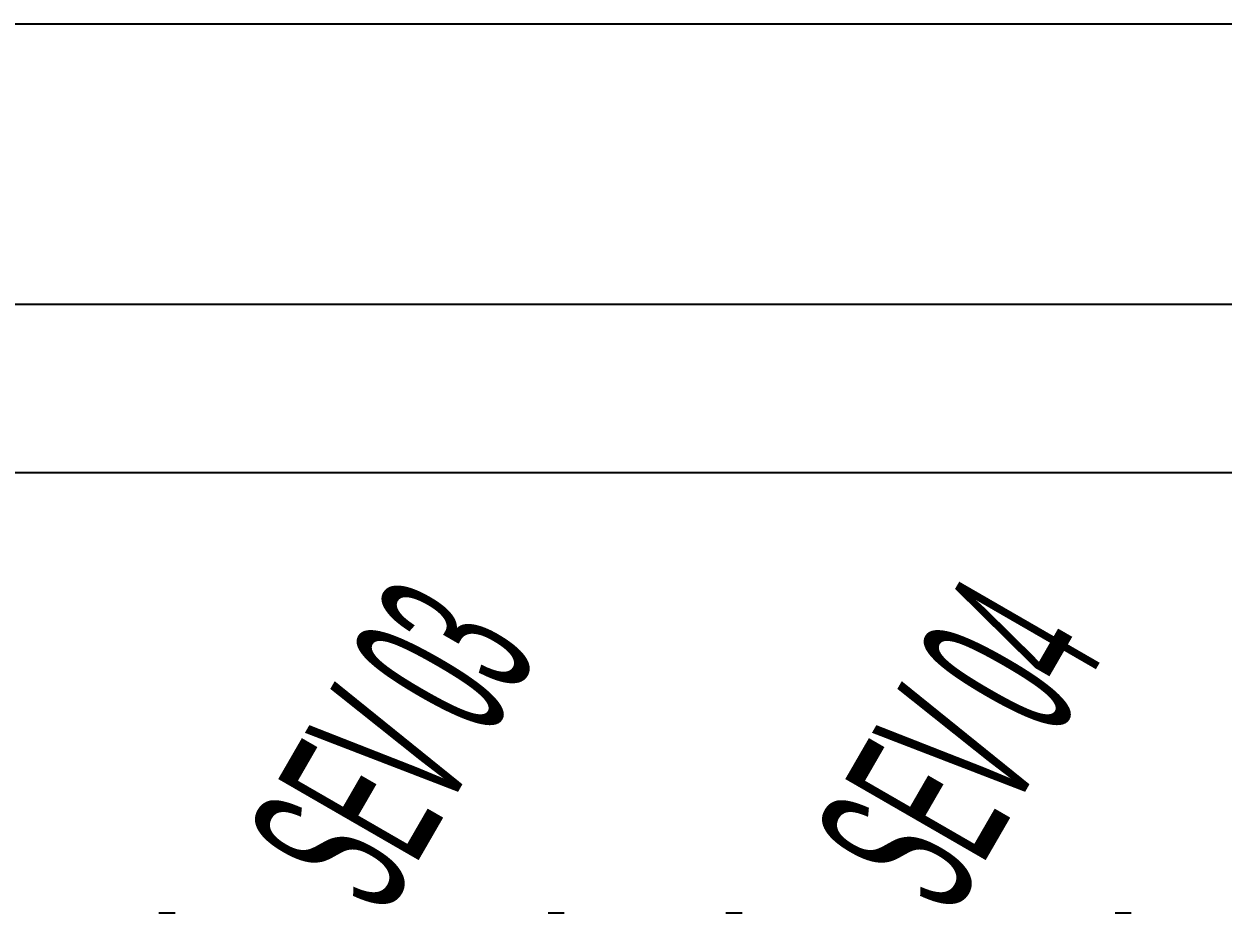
# Model space of a CAD drawing. Header units: millimetres. Extents: x 336 to 12810, y -1577 to 4105.
# Drawn here: x 7505.5 to 7653.4, y 1838.4 to 1948.1 of the extents above; entities that cross this region are included whole.
import ezdxf

# ---------------------------------------------------------------- set-up
doc = ezdxf.new("R2010")
doc.units = ezdxf.units.MM
doc.styles.get("Standard").update_dxf_attribs({"font": ''})
doc.styles.add('样式 8', font='arial.ttf', dxfattribs={"width": 0.6, "height": 2.5})
doc.styles.get('Standard').set_extended_font_data('SimSun')
doc.dimstyles.new('ISO-25', dxfattribs={"dimtxt": 2.5, "dimasz": 2.5, "dimexe": 1.25, "dimexo": 0.625, "dimtad": 1, "dimtxsty": 'Standard', "dimcen": 2.5, "dimadec": 0, "dimazin": 0, "dimtfac": 1, "dimtmove": 0, "dimatfit": 3, "dimfxl": 1, "dimarcsym": 0})

# ---------------------------------------------------------------- blocks, each defined once
blk = doc.blocks.new('*D281')
at = {"color": 0, "lineweight": -2}
for p, q in [((6228.84, 1893.42), (6228.84, 1914.79)), ((7828.84, 1893.42), (7828.84, 1914.79)), ((6231.34, 1913.54), (7826.34, 1913.54))]:
    blk.add_line(p, q, dxfattribs=at)
at = {"color": 0}
for points in [[(6231.34, 1913.96), (6231.34, 1913.12), (6228.84, 1913.54)], [(7826.34, 1913.12), (7826.34, 1913.96), (7828.84, 1913.54)]]:
    blk.add_solid(points, dxfattribs=at)
at = {"layer": 'Defpoints', "color": 0}
for p in [(7828.84, 1913.54), (6228.84, 1892.79), (7828.84, 1892.79)]:
    blk.add_point(p, dxfattribs=at)
at = {"color": 0, "insert": (7028.84, 1921.67), "char_height": 2.5, "attachment_point": 5}
blk.add_mtext('{\\H6x;1600}', dxfattribs=at)

msp = doc.modelspace()

# ---------------------------------------------------------------- linework, layer by layer
at = {"color": 7, "linetype": 'Continuous'}
for p, q in [((7524.147, 1838.431), (7522.157, 1838.431)), ((7572.137, 1838.431), (7570.147, 1838.431)), ((7594.084, 1838.431), (7592.094, 1838.431)), ((7642.074, 1838.431), (7640.084, 1838.431))]:
    msp.add_line(p, q, dxfattribs=at)
at = {"color": 1}
msp.add_lwpolyline([(6148.29, 1948.1), (7905.608, 1948.1), (7905.608, 940.442), (6148.29, 940.442)], close=True, dxfattribs=at)
msp.add_lwpolyline([(6228.84, 1892.792), (7828.84, 1892.792), (7828.84, 1402.792), (6228.84, 1402.792)], close=True)

# ---------------------------------------------------------------- texts
at = {"lineweight": 0, "style": '样式 8', "width": 0.4}
for s, p in [('SEV 03', (7550.006, 1837.709)), ('SEV 04', (7619.943, 1837.709))]:
    msp.add_text(s, height=20, rotation=60, dxfattribs=at).set_placement(p)

# ---------------------------------------------------------------- dimensions: what is measured, and where the dimension line sits
dim = msp.add_linear_dim(base=(7828.84, 1913.541), p1=(6228.84, 1892.792), p2=(7828.84, 1892.792), text='{\\H6x;<>}', dimstyle='ISO-25')
dim.commit()
dim.dimension.update_dxf_attribs({"geometry": '*D281', "text_midpoint": (7028.84, 1913.541), "dimtype": 160})

doc.saveas('drawing.dxf')
